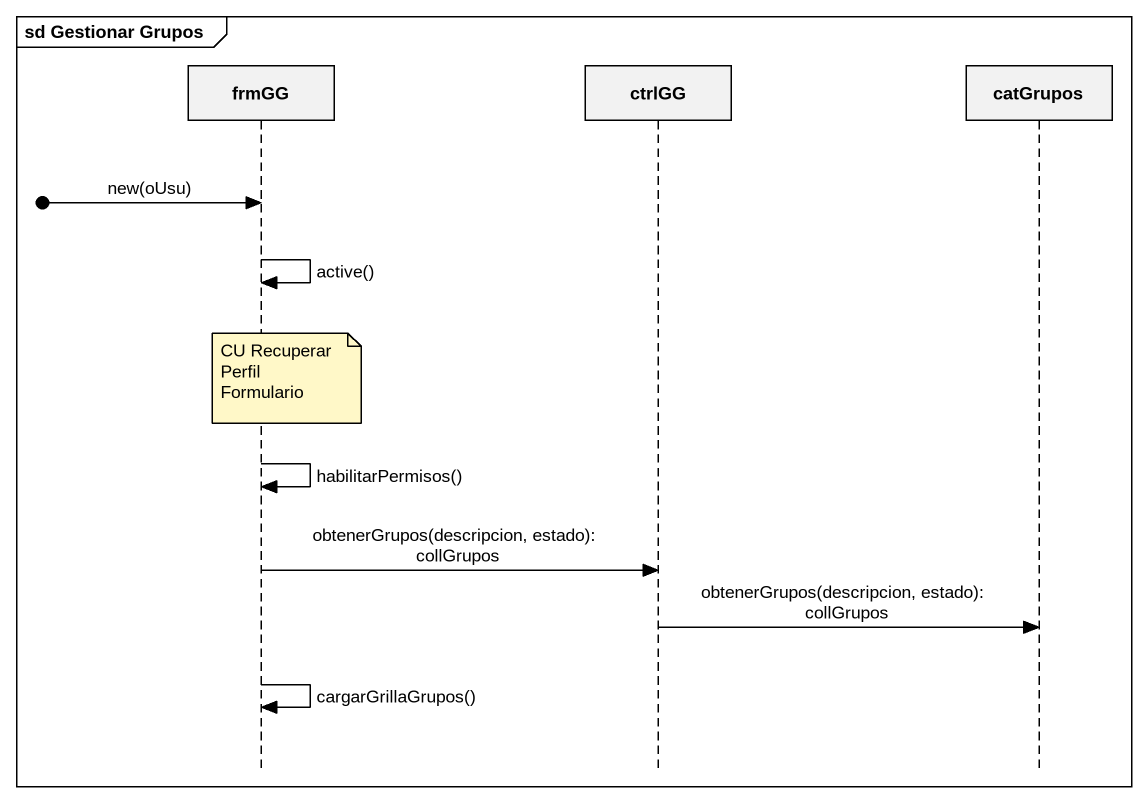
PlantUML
@startuml
mainframe sd Gestionar Grupos
hide footbox
participant frmGG
participant ctrlGG
participant catGrupos

[o-> frmGG : new(oUsu)
frmGG -> frmGG : active()
note over frmGG
  CU Recuperar
  Perfil Formulario
end note
frmGG -> frmGG : habilitarPermisos()
frmGG -> ctrlGG : obtenerGrupos(descripcion, estado): collGrupos
ctrlGG -> catGrupos : obtenerGrupos(descripcion, estado): collGrupos
frmGG -> frmGG : cargarGrillaGrupos()
@enduml
